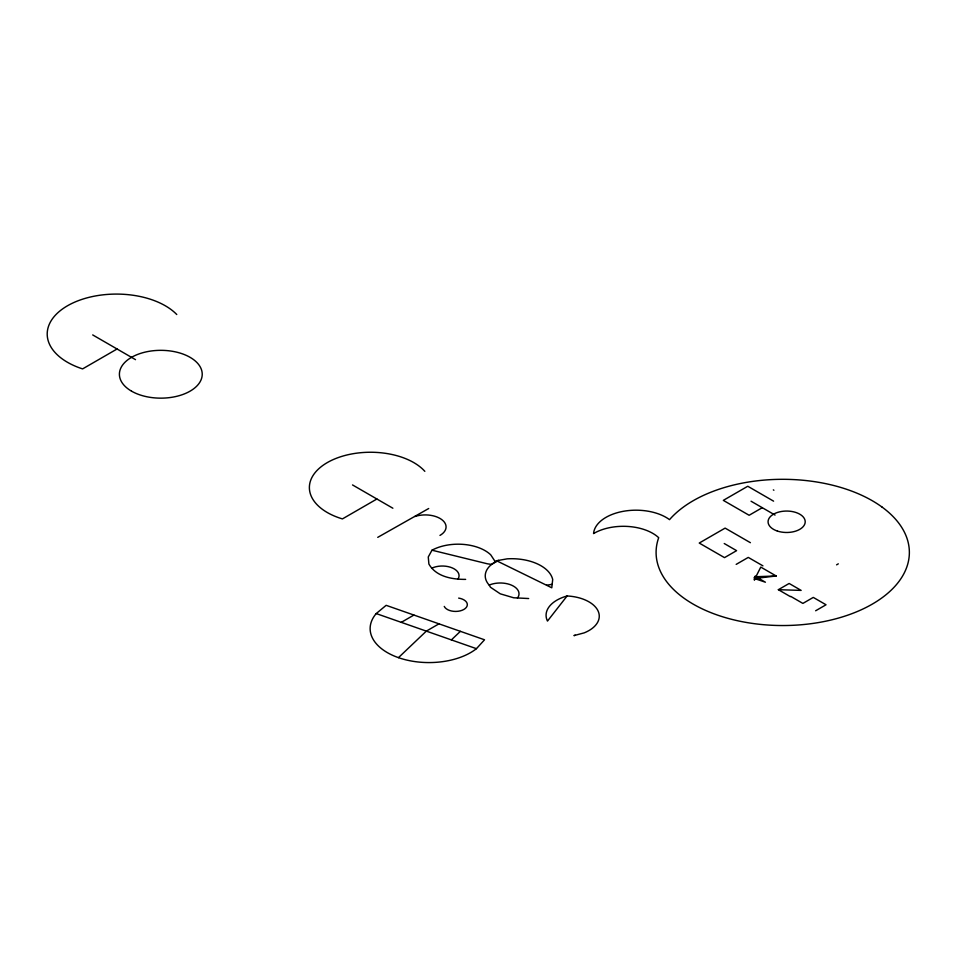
<?xml version="1.0" encoding="UTF-8"?>
<svg xmlns="http://www.w3.org/2000/svg" width="957" height="957" viewBox="0 0 957 957"><rect width="100%" height="100%" fill="white"/><g stroke="black" fill="none" stroke-linecap="round" stroke-linejoin="round"><path stroke-width="1.44" d="M754.343 579.822L755.193 576.317L765.409 582.215L755.934 578.997L754.056 577.896L755.193 576.317L755.934 578.997L754.343 579.822L760.779 567.094L776.187 575.982L755.025 578.459M495.535 562.13L490.75 554.857A38.017 21.951 0 0 0 431.99 550.203L428.269 556.962L428.892 564.056C436.105 576.784 452.23 579.475 465.652 579.38M457.925 578.985L458.487 578.184A16.748 9.666 0 0 0 452.505 568.015A16.748 9.666 0 0 0 433.94 567.31L431.99 568.171M517.426 597.969L518.383 596.618A18.769 10.838 0 0 0 511.684 585.229A18.769 10.838 0 0 0 490.881 584.44L489.242 585.158L490.439 587.227L500.26 593.818L513.658 597.778L528.659 598.532M567.106 595.972L547.476 621.081A37.048 21.389 0 0 1 567.106 595.972A35.17 20.3 0 0 1 598.077 610.973A35.17 20.3 0 0 1 584.165 632.876L573.937 635.604L575.301 635.233M476.442 648.679L484.529 639.79L386.15 605.326L376.221 613.569A58.832 33.962 0 0 0 398.459 657.65A58.832 33.962 0 0 0 476.442 648.679L376.221 613.569M398.459 657.65L426.332 631.13L438.976 623.832M451.381 639.91L460.389 631.333M117.065 348.994L82.601 368.9A69.191 39.955 0 0 1 67.469 305.785A69.191 39.955 0 0 1 176.77 314.518M376.902 499.004L342.427 518.909A61.14 35.301 0 0 1 327.294 462.59A61.14 35.301 0 0 1 424.836 471.334M377.74 537.356L428.7 508.514M498.549 560.383L491.575 564.415L487.472 563.817L431.99 550.203M401.282 622.349L413.914 615.052M773.89 490.223L773.328 489.888M762.262 507.688L749.128 515.273L723.325 500.367L747.776 486.252L773.591 501.157M736.184 564.379L748.278 557.405L762.92 565.85M778.364 589.691L789.142 583.471L801.141 590.397L778.364 589.691L790.362 596.618M836.585 564.845L838.32 563.84M815.639 610.769L826.035 604.776L813.283 597.407L802.887 603.412L790.745 596.402M496.551 560.742L551.782 587.801L552.703 579.535A41.426 23.925 0 0 0 507.198 558.84L496.551 560.742L491.575 564.415A34.285 19.798 0 0 0 489.242 585.158M546.579 585.253L552.165 584.308M755.898 576.724L776.187 575.982M751.054 501.217L775.05 515.069M750.396 542.691L725.119 528.108L699.232 543.05L724.509 557.632L736.603 550.658L724.234 543.516M92.709 334.926L135.523 359.653M352.523 484.936L392.872 508.227M414.848 516.517A20.815 12.01 0 0 1 441.763 519.603A20.815 12.01 0 0 1 439.969 535.418M458.654 598.101A11.747 6.783 0 0 1 463.894 609.442A11.747 6.783 0 0 1 444.251 606.415M131.528 391.15A41.414 23.913 0 0 0 200.814 380.431A41.414 23.913 0 0 0 150.093 351.147A41.414 23.913 0 0 0 131.528 391.15M882.019 507.043A126.635 73.115 0 0 0 669.529 519.651A42.491 24.535 0 0 0 623.163 511.337A42.491 24.535 0 0 0 593.567 533.563A41.546 23.985 0 0 1 658.691 537.69A126.635 73.115 0 0 0 812.003 623.557A126.635 73.115 0 0 0 882.019 507.043M777.359 531.051A18.566 10.718 0 0 0 805.208 521.768A18.566 10.718 0 0 0 777.359 512.485A18.566 10.718 0 0 0 777.359 531.051"/></g></svg>
